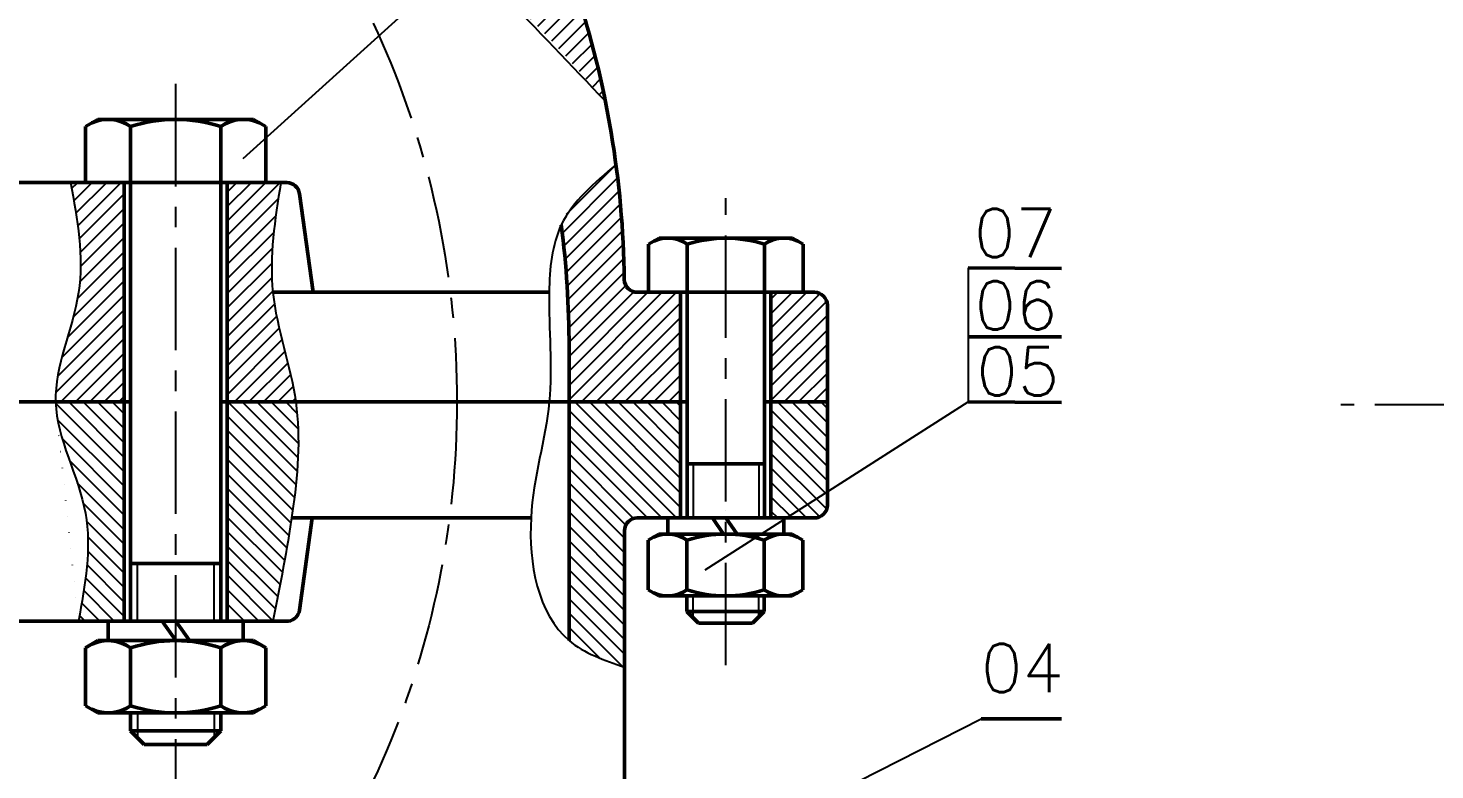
# Model space of a CAD drawing. Header units: millimetres. Extents: x -71 to 1456, y 37 to 827.
# Drawn here: x 350.2 to 568.6, y 541.8 to 656.8 of the extents above; entities that cross this region are included whole.
import ezdxf

# ---------------------------------------------------------------- set-up
doc = ezdxf.new("R2010")
doc.units = ezdxf.units.MM
doc.header["$LTSCALE"] = 0.5
doc.linetypes.add('CENTER', pattern=[50.800000000000004, 31.75, -6.35, 6.35, -6.35])
doc.layers.add('BOL', color=7, linetype='Continuous', lineweight=50)
for name, color, linetype in [('CEN', 1, 'CENTER'), ('HAT', 3, 'Continuous'), ('SYM', 11, 'Continuous'), ('THIN', 151, 'Continuous')]:
    doc.layers.add(name, color=color, linetype=linetype)
doc.styles.add('DIM', font='simplex.shx')

msp = doc.modelspace()

# ---------------------------------------------------------------- hatches: boundary and pattern name
at = {"layer": 'HAT'}
h = msp.add_hatch(dxfattribs=at)
h.set_pattern_fill('LINE', color=256, scale=0.5, angle=45)
h.set_pattern_definition([(45, (-280.3363388754888, -191.6998245432557), (-1.122532015133644, 1.122532015133644), [])])
edge = h.paths.add_edge_path()
edge.add_spline(control_points=[(356.799335979162, 632.857120296805), (357.849439804227, 627.1557465489326), (359.9570033103596, 615.6788746682788), (354.3366368401654, 604.4334559514003), (354.4884425024088, 598.8571202968043)], knot_values=[0.02823656321188532, 0.02823656321188532, 0.02823656321188532, 0.02823656321188532, 17.12019670394834, 34.4349403870992, 34.4349403870992, 34.4349403870992, 34.4349403870992], degree=3, periodic=0)
edge.add_line((354.4884425024088, 598.8571202968042), (365.1229105281275, 598.8571202968043))
edge.add_line((365.1229105281275, 598.8571202968043), (365.1229105281269, 632.8571202968049))
edge.add_line((365.1229105281269, 632.8571202968049), (356.799335979162, 632.8571202968049))
edge = h.paths.add_edge_path()
edge.add_spline(control_points=[(391.7626105666347, 598.857120296804), (391.7612775883558, 598.8665395778104), (390.9511297050353, 604.5755635926818), (388.8001952938866, 610.1594517238678), (388.205065327644, 615.8526020013741), (388.2028757785506, 615.8737535249927)], knot_values=[17.05571399194726, 17.05571399194726, 17.05571399194726, 17.05571399194726, 17.08429161210942, 34.377330847642, 34.44181355964304, 34.44181355964304, 34.44181355964304, 34.44181355964304], degree=3, periodic=0)
edge.add_spline(control_points=[(388.2028757785506, 615.8737535249927), (387.6246943573053, 621.4591126405327), (388.5347021628124, 627.1580227907322), (389.4471654368486, 632.8571202968047)], knot_values=[0.0281414273082774, 0.0281414273082774, 0.0281414273082774, 0.0281414273082774, 17.05571399194726, 17.05571399194726, 17.05571399194726, 17.05571399194726], degree=3, periodic=0)
edge.add_line((389.4471654368486, 632.8571202968046), (381.1229105281067, 632.8571202968047))
edge.add_line((381.1229105281067, 632.8571202968047), (381.1229105281064, 598.8571202968042))
edge.add_line((381.1229105281064, 598.8571202968042), (391.7626105666347, 598.8571202968042))
edge = h.paths.add_edge_path()
edge.add_spline(control_points=[(441.2806544788202, 637.0068740999462), (440.7007662444869, 636.4101929879041), (440.1208780101536, 635.813511875862), (439.5495585471741, 635.2138199442636)], knot_values=[0, 0, 0, 0, 2.392851192644967, 2.392851192644967, 2.392851192644967, 2.392851192644967], degree=3, periodic=0)
edge.add_spline(control_points=[(439.5495585471741, 635.2138199442636), (439.3537097954796, 635.0082450884863), (439.1588679803957, 634.8023164241741), (438.9653782805674, 634.5959126654889)], knot_values=[2.392851192644967, 2.392851192644967, 2.392851192644967, 2.392851192644967, 3.21312242343073, 3.21312242343073, 3.21312242343073, 3.21312242343073], degree=3, periodic=0)
edge.add_spline(control_points=[(438.9653782805674, 634.5959126654889), (438.8051683969566, 634.425009913636), (438.6458855067008, 634.2537814430066), (438.4877255566481, 634.0821584035197)], knot_values=[3.21312242343073, 3.21312242343073, 3.21312242343073, 3.21312242343073, 3.892308749784435, 3.892308749784435, 3.892308749784435, 3.892308749784435], degree=3, periodic=0)
edge.add_spline(control_points=[(438.4877255566481, 634.0821584035197), (437.9815631136397, 633.5329097668434), (437.486901877828, 632.9796199370815), (437.0101645616419, 632.4200321579981)], knot_values=[3.892308749784435, 3.892308749784435, 3.892308749784435, 3.892308749784435, 6.065922297906637, 6.065922297906637, 6.065922297906637, 6.065922297906637], degree=3, periodic=0)
edge.add_spline(control_points=[(437.0101645616419, 632.4200321579981), (436.7353014938536, 632.0974016266053), (436.4663965217299, 631.7726775919316), (436.204680566335, 631.4454275437531)], knot_values=[6.065922297906637, 6.065922297906637, 6.065922297906637, 6.065922297906637, 7.319119955692527, 7.319119955692527, 7.319119955692527, 7.319119955692527], degree=3, periodic=0)
edge.add_spline(control_points=[(436.204680566335, 631.4454275437531), (436.0556354104152, 631.2590612429979), (435.9089218049906, 631.0718757025245), (435.7647670991415, 630.883791038412)], knot_values=[7.319119955692527, 7.319119955692527, 7.319119955692527, 7.319119955692527, 8.032806058709674, 8.032806058709674, 8.032806058709674, 8.032806058709674], degree=3, periodic=0)
edge.add_spline(control_points=[(435.7647670991415, 630.883791038412), (435.7289713163635, 630.8370867859162), (435.6933333162629, 630.7903270931299), (435.6578565798264, 630.7435107369351)], knot_values=[8.032806058709674, 8.032806058709674, 8.032806058709674, 8.032806058709674, 8.210025058012187, 8.210025058012187, 8.210025058012187, 8.210025058012187], degree=3, periodic=0)
edge.add_spline(control_points=[(435.6578565798264, 630.7435107369351), (435.3833120373211, 630.3812120481531), (435.1184252197009, 630.0155199128952), (434.8648094070796, 629.6458674709764)], knot_values=[8.210025058012187, 8.210025058012187, 8.210025058012187, 8.210025058012187, 9.581473335774389, 9.581473335774389, 9.581473335774389, 9.581473335774389], degree=3, periodic=0)
edge.add_spline(control_points=[(434.8648094070796, 629.6458674709764), (434.864809148249, 629.6458670937233), (434.8648088894182, 629.6458667164701), (434.8648086305876, 629.6458663392169)], knot_values=[9.581473335774389, 9.581473335774389, 9.581473335774389, 9.581473335774389, 9.581474735422322, 9.581474735422322, 9.581474735422322, 9.581474735422322], degree=3, periodic=0)
edge.add_spline(control_points=[(434.8648086305876, 629.6458663392169), (434.6922027795136, 629.3942882500495), (434.5248175373009, 629.140875789231), (434.3631614701063, 628.8854502612559)], knot_values=[9.581474735422322, 9.581474735422322, 9.581474735422322, 9.581474735422322, 10.51485509610781, 10.51485509610781, 10.51485509610781, 10.51485509610781], degree=3, periodic=0)
edge.add_spline(control_points=[(434.3631614701063, 628.8854502612559), (434.2365437980364, 628.6853873356838), (434.1134408944272, 628.4840894216659), (433.9940971329436, 628.2814706533318)], knot_values=[10.51485509610781, 10.51485509610781, 10.51485509610781, 10.51485509610781, 11.24592848219685, 11.24592848219685, 11.24592848219685, 11.24592848219685], degree=3, periodic=0)
edge.add_spline(control_points=[(433.9940971329436, 628.2814706533318), (433.9811520751242, 628.2594928671549), (433.9682512453035, 628.2374995405324), (433.9553949553472, 628.215490563884)], knot_values=[11.24592848219685, 11.24592848219685, 11.24592848219685, 11.24592848219685, 11.32522703233226, 11.32522703233226, 11.32522703233226, 11.32522703233226], degree=3, periodic=0)
edge.add_spline(control_points=[(433.9553949553472, 628.215490563884), (433.7216127673958, 627.8152734924751), (433.5025584653468, 627.4098814659802), (433.3001072790228, 626.9986555826283)], knot_values=[11.32522703233226, 11.32522703233226, 11.32522703233226, 11.32522703233226, 12.7672129096864, 12.7672129096864, 12.7672129096864, 12.7672129096864], degree=3, periodic=0)
edge.add_spline(control_points=[(433.3001072790228, 626.9986555826283), (433.2347871945383, 626.8659751576307), (433.1480520786254, 626.6841789733538), (433.0646495091328, 626.5012118282099), (433.0426302930123, 626.4523082428468)], knot_values=[12.7672129096864, 12.7672129096864, 12.7672129096864, 12.7672129096864, 13.23246402055633, 13.40178651333363, 13.40178651333363, 13.40178651333363, 13.40178651333363], degree=3, periodic=0)
edge.add_spline(control_points=[(433.0426302930123, 626.4523082428468), (433.0237288883237, 626.4103291618196), (433.0050006372224, 626.3682891517807), (432.9864440972106, 626.3261886441919)], knot_values=[13.40178651333363, 13.40178651333363, 13.40178651333363, 13.40178651333363, 13.5471337837076, 13.5471337837076, 13.5471337837076, 13.5471337837076], degree=3, periodic=0)
edge.add_arc((284.1906966914614, 607.3571202968054), 150.0000000000007, -3.979039320256561e-13, 7.2651030748361904, ccw=False)
edge.add_line((434.1906966914622, 607.3571202968044), (434.1906966914622, 598.857120296804))
edge.add_line((434.1906966914622, 598.857120296804), (451.4872398462367, 598.857120296804))
edge.add_line((451.4872398462367, 598.857120296804), (451.4872398462367, 615.8571202968042))
edge.add_line((451.4872398462367, 615.8571202968042), (446.5291800280038, 615.8571202968042))
edge.add_line((446.5291800280038, 615.8571202968042), (444.7654445944841, 615.8576232707935))
edge.add_arc((444.7660149452968, 617.8576231894685), 2.000000000000044, 180.7541031707201, 269.9836606525731, ccw=False)
edge.add_arc((292.7791800280038, 615.8571202968047), 150.0000000000001, 0.7541031707192516, 8.10562106942672)
edge = h.paths.add_edge_path()
edge.add_line((421.237854736477, 705.3467961991806), (420.4880280121161, 704.5969694748197))
edge.add_line((420.4880280121161, 704.5969694748197), (420.4334287476565, 670.1099525983354))
edge.add_arc((284.1906966914601, 607.3571202968047), 150.0000000000019, 23.863629226667683, 24.73059959093041, ccw=False)
edge.add_line((421.3673393023178, 668.0412922200796), (421.237854736477, 705.3467961991806))
edge = h.paths.add_edge_path()
edge.add_spline(control_points=[(395.8473388261564, 724.8385620286833), (393.7930415196605, 721.1532751871774), (391.738744213165, 717.4679883456716), (390.2567138694452, 713.4231374747859)], knot_values=[0, 0, 0, 0, 12.71090103621006, 12.71090103621006, 12.71090103621006, 12.71090103621006], degree=3, periodic=0)
edge.add_arc((284.1906966914615, 607.3571202968042), 150.0000000000009, 32.060893538248024, 44.9999999999996, ccw=False)
edge.add_line((411.3133601370824, 686.9801599178313), (411.2380287236606, 705.3466232246866))
edge.add_line((411.2380287236606, 705.3466232246866), (411.2378552428218, 705.3467967055254))
edge.add_line((411.2378552428218, 705.3467967055254), (411.2380280121161, 705.3467967055254))
edge.add_line((411.2380280121161, 705.3467967055254), (411.2380280121161, 723.2567966984517))
edge.add_line((411.2380280121161, 723.2567966984517), (409.6515299933076, 724.8432947172602))
edge.add_line((409.6515299933076, 724.8432947172602), (395.8473388261564, 724.8385620286833))
edge = h.paths.add_edge_path()
edge.add_spline(control_points=[(423.769027450242, 662.2924421088471), (424.9990679187372, 661.2541958223015), (426.1975705853575, 660.1703976356381), (427.3712002557607, 659.0506739192305)], knot_values=[79.08232692151397, 79.08232692151415, 79.08232692151415, 79.08232692151415, 83.98908426683525, 83.98908426683525, 83.98908426683525, 83.98908426683525], degree=3, periodic=0)
edge.add_spline(control_points=[(427.3712002557607, 659.0506739192305), (428.7005659026934, 657.7823673313977), (429.9980194891362, 656.4679682797411), (431.2732466390588, 655.1214662799981)], knot_values=[83.98908426683525, 83.98908426683525, 83.98908426683525, 83.98908426683525, 89.54694874248732, 89.54694874248732, 89.54694874248732, 89.54694874248732], degree=3, periodic=0)
edge.add_spline(control_points=[(431.2732466390588, 655.1214662799981), (432.7990867254167, 653.5103441142777), (434.293105888281, 651.8532611192518), (435.7718958707283, 650.1741817242234)], knot_values=[89.54694874248732, 89.54694874248732, 89.54694874248732, 89.54694874248732, 96.19706783068952, 96.19706783068952, 96.19706783068952, 96.19706783068952], degree=3, periodic=0)
edge.add_spline(control_points=[(435.7718958707283, 650.1741817242234), (437.12924327765, 648.6329932593911), (438.4737601258981, 647.0732728648612), (439.8182769741462, 645.5135524703313)], knot_values=[96.19706783068952, 96.19706783068952, 96.19706783068952, 96.19706783068952, 102.3010596126416, 102.3010596126416, 102.3010596126416, 102.3010596126416], degree=3, periodic=0)
edge.add_arc((292.779180028004, 615.8571202968054), 149.9999999999999, 11.40305148448952, 18.25880254906098)
edge.add_line((435.2268304110719, 662.8535765498378), (435.2445251946131, 719.848802311049))
edge.add_arc((430.2445254355779, 719.8503546149879), 4.999999999999991, 359.9822119068706, 450.0196435319741)
edge.add_line((430.2428112140631, 724.8503543211323), (422.8290438667487, 724.8478125530844))
edge.add_line((422.8290438667487, 724.8478125530844), (421.2380280121161, 723.2567966984517))
edge.add_line((421.2380280121161, 723.2567966984517), (421.2377685655259, 705.3716227160597))
edge.add_line((421.2377685655259, 705.3716227160597), (421.3673393023178, 668.0412922200796))
edge.add_arc((284.1906966914607, 607.3571202968062), 150.0000000000007, 21.483635969703187, 23.863629226667285, ccw=False)
edge = h.paths.add_edge_path()
edge.add_line((411.9880280121161, 704.5966239362311), (411.2380287236606, 705.3466232246866))
edge.add_line((411.2380287236606, 705.3466232246866), (411.3133601370822, 686.9801599178315))
edge.add_arc((284.1906966914634, 607.3571202968016), 150.0000000000006, 31.570539360135797, 32.060893538249275, ccw=False)
edge.add_line((411.9901337892225, 685.8893040019303), (411.9880280121161, 704.5966239362311))
edge = h.paths.add_edge_path()
edge.add_arc((292.7791800280036, 615.857120296804), 150.0000000000009, 80.3615465219213, 90.00000000000006)
edge.add_line((292.7791800280035, 765.857120296805), (259.1643749470037, 765.857120296805))
edge.add_arc((259.1643749470037, 767.857120296805), 2, 187.3784429185919, 270, ccw=False)
edge.add_line((257.1809358459809, 767.6002753386418), (250.1643749470037, 767.6002753386418))
edge.add_line((250.1643749470037, 767.6002753386418), (250.1643749470037, 760.6002753386418))
edge.add_line((250.1643749470037, 760.6002753386418), (250.1643749470039, 757.357120296805))
edge.add_line((250.1643749470039, 757.357120296805), (284.1906966914644, 757.3571202968044))
edge.add_arc((284.1906966914632, 607.3571202968043), 150.0000000000001, 83.31352742689609, 89.99999999999949, ccw=False)
edge.add_spline(control_points=[(301.6561339076679, 756.3368454369951), (302.3855801421034, 756.6098583835438), (303.1317064734167, 756.898624092612), (303.8952164101465, 757.2040057082431)], knot_values=[2.715441316485468, 2.715441316485468, 2.715441316485468, 2.715441316485468, 3.175469573097345, 3.175469573097345, 3.175469573097345, 3.175469573097345], degree=3, periodic=0)
edge.add_spline(control_points=[(303.8952164101465, 757.2040057082431), (305.8030325119224, 757.9670762793776), (307.819387031926, 758.8338919696938), (309.9552557357179, 759.8179190928806)], knot_values=[1.565948332811986, 1.565948332811986, 1.565948332811986, 1.565948332811986, 2.715441316485468, 2.715441316485468, 2.715441316485468, 2.715441316485468], degree=3, periodic=0)
edge.add_spline(control_points=[(309.9552557357179, 759.8179190928806), (312.4346467853013, 760.9602121736516), (315.0750877141702, 762.2604520898218), (317.893747571824, 763.7397037780482)], knot_values=[0.2315766974117068, 0.2315766974117068, 0.2315766974117068, 0.2315766974117068, 1.565948332811986, 1.565948332811986, 1.565948332811986, 1.565948332811986], degree=3, periodic=0)
h.paths.add_polyline_path([(250.1643749470037, 760.6002753386418), (249.4643749470036, 759.9002753386419), (249.4643749470035, 757.3571202968051), (250.1643749470039, 757.3571202968051)])
h.paths.add_polyline_path([(244.8643749470057, 759.9002753386401), (244.1643749470039, 760.6002753386416), (244.1643749470031, 757.3571202968051), (244.864374947006, 757.3571202968051)])
h.paths.add_polyline_path([(244.1643749470039, 760.6002753386418), (244.1643749470038, 767.6002753386418), (234.1643749470037, 767.6002753386418), (234.1643749470039, 757.3571202968052), (244.1643749470031, 757.3571202968051)])
edge = h.paths.add_edge_path()
edge.add_arc((472.2791800280038, 613.8571202968042), 2, 0, 90)
edge.add_line((472.2791800280038, 615.8571202968042), (470.5291800280038, 615.8571202968042))
edge.add_line((470.5291800280038, 615.8571202968042), (465.5291800280038, 615.8571202968042))
edge.add_line((465.5291800280038, 615.8571202968042), (465.5291800280038, 598.8571202968042))
edge.add_line((465.5291800280038, 598.8571202968042), (474.2791800280038, 598.8571202968042))
edge.add_line((474.2791800280038, 598.8571202968042), (474.2791800280038, 613.8571202968042))
h = msp.add_hatch(dxfattribs=at)
h.set_pattern_fill('LINE', color=256, scale=0.5, angle=135)
h.set_pattern_definition([(135, (0, -10.00000000000011), (-1.122532015133644, -1.122532015133644), [])])
edge = h.paths.add_edge_path()
edge.add_line((365.1229105281274, 598.8571202968043), (354.4884425024071, 598.8571202968042))
edge.add_spline(control_points=[(354.4884425024071, 598.8571202968042), (354.6626313306552, 593.100744991493), (361.2122945711576, 582.1095420507354), (359.067224978022, 570.4838608331954), (358.0290277483518, 564.8571202968031)], knot_values=[34.44003344786493, 34.44003344786493, 34.44003344786493, 34.44003344786505, 52.31537514772702, 69.08165357761033, 69.08165357761033, 69.08165357761033, 69.08165357761033], degree=3, periodic=0)
edge.add_line((358.0290277483518, 564.8571202968033), (365.1229105281279, 564.8571202968033))
edge.add_line((365.1229105281279, 564.8571202968033), (365.1229105281274, 598.8571202968043))
edge = h.paths.add_edge_path()
edge.add_spline(control_points=[(388.2020070079993, 564.8571202968035), (389.3085935595152, 570.4007890443697), (391.5395968952398, 581.577450690068), (392.5704480789582, 593.1629805259649), (391.7626105666371, 598.8571202968042)], knot_values=[34.43199704047842, 34.43199704047842, 34.43199704047842, 34.43199704047842, 51.43475839703261, 68.71148222944817, 68.71148222944817, 68.71148222944817, 68.71148222944825], degree=3, periodic=0)
edge.add_line((391.7626105666371, 598.8571202968042), (381.122910528107, 598.8571202968042))
edge.add_line((381.122910528107, 598.8571202968042), (381.1229105281072, 564.8571202968034))
edge.add_line((381.1229105281072, 564.8571202968034), (385.1729105281163, 564.8571202968034))
edge.add_line((385.1729105281163, 564.8571202968034), (388.2020070079993, 564.8571202968035))
edge = h.paths.add_edge_path()
edge.add_line((451.4872398462367, 598.857120296804), (434.1904881619344, 598.857120296804))
edge.add_line((434.1904881619344, 598.857120296804), (434.189580240844, 561.8487917977965))
edge.add_spline(control_points=[(434.189580240844, 561.8487917977965), (436.5253490864412, 559.8862580548513), (439.6522645572225, 558.7956640530166), (442.7791800280037, 557.7050700511818)], knot_values=[0, 0, 0, 0, 9.536857680438663, 9.536857680438663, 9.536857680438663, 9.536857680438663], degree=3, periodic=0)
edge.add_line((442.7791800280037, 557.7050700511818), (442.7791800280036, 578.8571202968042))
edge.add_arc((444.7791800280036, 578.8571202968042), 2, 90.00000000005213, 180, ccw=False)
edge.add_line((444.7791800280017, 580.8571202968042), (445.0332099371201, 580.8571202968042))
edge.add_line((445.0332099371201, 580.8571202968042), (445.2872398462366, 580.8571202968042))
edge.add_line((445.2872398462366, 580.8571202968042), (451.4872398462367, 580.8571202968042))
edge.add_line((451.4872398462367, 580.8571202968042), (451.4872398462367, 598.857120296804))
h.paths.add_polyline_path([(474.2791800280038, 598.8571202968042), (465.5291800280038, 598.8571202968042), (465.5291800280038, 580.8571202968042), (469.0791800280039, 580.8571202968042), (471.6872398462367, 580.8571202968042), (472.2791800280042, 580.8571202968043, 0.4142135623730389), (474.2791800280038, 582.8571202968043)])
edge = h.paths.add_edge_path()
edge.add_line((444.6195731962766, 522.4694298160217), (446.0337867586496, 523.8836433783944))
edge.add_line((446.0337867586496, 523.8836433783944), (444.638124648445, 525.279305488599))
edge.add_line((444.638124648445, 525.279305488599), (445.3457868206523, 525.9869676608065))
edge.add_line((445.3457868206523, 525.9869676608065), (443.8823805975811, 527.4504666696836))
edge.add_arc((446.0889812095238, 529.9181568913275), 3.310374796095337, 181.0666339608609, 228.1970206479062, ccw=False)
edge.add_line((442.7791800280038, 529.8565336048874), (442.7791800280038, 533.4213108658851))
edge.add_spline(control_points=[(442.7791800280038, 533.4213108658851), (439.8624393455915, 530.5080691521666), (436.9456986631792, 527.5948274384481), (434.264444927423, 524.4734130951725)], knot_values=[0, 0, 0, 0, 12.35174434435009, 12.35174434435009, 12.35174434435009, 12.35174434435009], degree=3, periodic=0)
edge.add_line((434.264444927423, 524.4734130951724), (434.276543819981, 510.8539242381579))
edge.add_line((434.276543819981, 510.8539242381579), (436.0635811439194, 512.6406455575286))
edge.add_line((436.0635811439194, 512.6406455575286), (435.4271850408514, 513.2770416605964))
edge.add_line((435.4271850408514, 513.2770416605964), (438.9627189467843, 516.8125755665294))
edge.add_line((438.9627189467843, 516.8125755665294), (444.6195731962766, 522.4694298160217))
h.paths.add_polyline_path([(446.6701828617175, 523.2472472753265), (446.0337867586496, 523.8836433783944), (444.6195731962766, 522.4694298160217), (445.2559692993444, 521.8330337129538)])
h.paths.add_polyline_path([(438.9627189467845, 515.5397833603937), (438.9627189467845, 516.8125755665296), (435.4271850408514, 513.2770416605964), (436.0635811439194, 512.6406455575286)], flags=17)
h.paths.add_polyline_path([(454.5190681328882, 515.398362004156), (453.8826720298203, 516.0347581072239), (452.4684584674472, 514.6205445448511), (453.1048545705154, 513.984148441783)])
h.paths.add_polyline_path([(447.4480003210233, 508.3272941922908), (446.1752081148873, 508.3272941922908), (443.9831770932087, 506.1352631706123), (444.6195731962766, 505.4988670675444)], flags=17)
h.paths.add_polyline_path([(437.2791800280041, 441.8571202968037), (434.2791800280039, 441.8571202968037), (434.2791800280039, 440.3571202968039)])
h.paths.add_polyline_path([(434.2791800280039, 423.3571202968044), (434.2791800280039, 421.8571202968047), (437.2791800280039, 421.8571202968047)], flags=17)
edge = h.paths.add_edge_path()
edge.add_line((397.7791800280038, 426.9535796410871), (360.2783246793799, 427.5654554994303))
edge.add_spline(control_points=[(360.2783246793799, 427.5654554994304), (359.6300932654555, 424.4859739567027), (358.9327302695135, 421.4215471267529), (358.2353672735717, 418.3571202968031)], knot_values=[0, 0, 0, 0, 9.432237919279297, 9.432237919279297, 9.432237919279297, 9.432237919279297], degree=3, periodic=0)
edge.add_line((358.2353672735717, 418.3571202968031), (397.7791800280038, 418.3571202968034))
edge.add_line((397.7791800280038, 418.3571202968034), (397.7791800280038, 426.9535796410871))
h.paths.add_polyline_path([(442.3059217955137, 481.5027412134664, -0.2036203834933818), (443.7695689879431, 485.1287645982319), (461.4507349688224, 502.8099305791106, 0.4142042773973667), (461.4508470469856, 509.8808863092601), (456.6306709834873, 514.7013679911933), (455.9233441424158, 513.9940859946283), (454.5190681328882, 515.398362004156), (453.1048545705154, 513.984148441783), (447.4480003210233, 508.3272941922908), (444.6195731962766, 505.4988670675444), (443.9831770932087, 506.1352631706123), (434.2791800280039, 496.4312661054071), (434.2791800280039, 494.8571202968042), (434.2791800280039, 481.9813609647409), (434.2791800280039, 471.8571202968042), (434.2791800280038, 441.8571202968037), (437.2791800280041, 441.8571202968037), (450.2791800280045, 441.8571202968037), (450.2791800280045, 448.357120296803, 0.4142135623730951), (448.7791800280045, 449.857120296803), (445.8249236003002, 449.857120296803, -0.4089224026100177), (442.825414941283, 452.8028266095033)])
edge = h.paths.add_edge_path()
edge.add_line((28.77918002800357, 434.8571202968042), (25.73534965881333, 434.8571202968042))
edge.add_spline(control_points=[(25.73534965881345, 434.8571202968043), (25.02379770786094, 433.8579639541605), (24.31224575690844, 432.8588076115167), (23.71374389690548, 431.8571202968042)], knot_values=[0, 0, 0, 0, 3.297119388566812, 3.297119388566812, 3.297119388566812, 3.297119388566812], degree=3, periodic=0)
edge.add_spline(control_points=[(23.71374389690548, 431.8571202968042), (22.71901986095193, 430.1922926412155), (21.01971756267027, 426.0294182969299), (27.14081074253379, 418.4496469829839), (22.67742454564274, 411.9822943556991), (23.4807450188709, 408.4560483977571), (23.50328200858206, 408.3571202968042)], knot_values=[3.297119388566812, 3.297119388566812, 3.297119388566812, 3.297119388566812, 8.777008632686483, 16.94219110543405, 27.47197845068494, 27.77591637210676, 27.77591637210676, 27.77591637210676, 27.77591637210676], degree=3, periodic=0)
edge.add_line((23.50328200858206, 408.3571202968042), (28.77918002800357, 408.3571202968042))
edge.add_line((28.77918002800357, 408.3571202968042), (28.77918002800357, 434.8571202968042))
edge = h.paths.add_edge_path()
edge.add_spline(control_points=[(52.02413195185545, 408.3571202968042), (52.05714009545627, 408.4560127726173), (53.20407394448989, 411.8922292801689), (48.69313290961393, 418.3460540619777), (53.62262801965343, 426.008738280189), (52.2636719865022, 430.1901804320873), (51.47335713163859, 431.8571202968036)], knot_values=[3.193169120037204, 3.193169120037204, 3.193169120037204, 3.193169120037204, 3.505190587072985, 14.03497793232387, 22.00847593523878, 27.32409861360901, 27.32409861360901, 27.32409861360901, 27.32409861360901], degree=3, periodic=0)
edge.add_spline(control_points=[(51.47335713163859, 431.8571202968036), (50.99860391036012, 432.8584744603769), (50.43481453066694, 433.8577973785905), (49.87102515097376, 434.8571202968042)], knot_values=[0, 0, 0, 0, 3.193169120037203, 3.193169120037203, 3.193169120037203, 3.193169120037203], degree=3, periodic=0)
edge.add_line((49.87102515097382, 434.8571202968042), (46.77918002800607, 434.8571202968042))
edge.add_line((46.77918002800607, 434.8571202968042), (46.77918002800607, 408.3571202968042))
edge.add_line((46.77918002800607, 408.3571202968042), (52.02413195185551, 408.3571202968042))
h.paths.add_polyline_path([(450.279180028004, 421.8571202968045), (437.2791800280041, 421.8571202968046), (434.2791800280039, 421.8571202968047), (434.2791800280039, 423.3571202968042), (408.4017409782965, 423.3571202968042, -0.1989123673796358), (404.866207072364, 424.8215863908712), (404.2093165066869, 425.4784769565482, 0.1631592602734153), (401.3638806867885, 426.8950905273826), (397.7791800280038, 426.9535796410871), (397.7791800280038, 418.3571202968034), (401.2596053545649, 418.3571202968025, -0.2039567948338748), (404.8630273837232, 416.823436739336, 0.1989792239083791), (408.4041968863109, 415.3571202968033), (448.7791800280045, 415.3571202968031, 0.4142135623730959), (450.2791800280045, 416.8571202968031)])

# ---------------------------------------------------------------- linework, layer by layer
at = {"layer": 'BOL'}
for p, q in [((359.1229105281166, 641.5729465929467), (361.0496964283753, 642.685376951132)), ((385.1961246278572, 642.6853769511317), (361.049696428375, 642.6853769511317)), ((387.1229105281161, 641.5729465929467), (385.1961246278572, 642.685376951132)), ((359.1229105281166, 641.5729465929467), (359.1229105281166, 632.8853769511318)), ((366.1229105281166, 641.5729465929467), (366.1229105281166, 632.8853769511318)), ((380.1229105281166, 632.8853769511318), (380.1229105281166, 641.5729465929464)), ((387.1229105281166, 632.8853769511318), (387.1229105281166, 641.5729465929462)), ((387.1229105281166, 632.8853769511318), (336.0749489962056, 632.884364093592)), ((365.1229105281269, 632.8853769511326), (365.1229105281279, 564.8853769511315)), ((366.122910528127, 632.8853769511325), (366.122910528127, 564.8853769511315)), ((380.122910528127, 632.8853769511322), (380.1229105281005, 564.8853769511315)), ((381.1229105281067, 632.8853769511322), (381.1229105281072, 564.8571202968034)), ((387.1229105281166, 632.8853769511318), (390.3620212190685, 632.8719727396976)), ((446.5291800280038, 623.3036085612168), (448.1807107996542, 624.2571202968043)), ((446.5291800280038, 615.8571202968042), (446.5291800280038, 623.3036085612168)), ((468.8776492563534, 624.2571202968043), (448.1807107996542, 624.2571202968043)), ((452.5291800280033, 580.8571202968042), (452.5291800280033, 623.3036085612171)), ((464.5291800280038, 580.8571202968042), (464.5291800279933, 623.3036085612202)), ((470.5291800280038, 623.3036085612168), (468.8776492563534, 624.2571202968043)), ((470.5291800280038, 615.8571202968042), (470.5291800280038, 623.3036085612168)), ((388.2028757785313, 615.8737535249913), (431.099674067848, 615.8615204126139)), ((446.5291800280038, 615.8571202968042), (444.7654445944841, 615.8576232707935)), ((470.5291800280038, 615.8571202968042), (446.5291800280038, 615.8571202968042)), ((451.4872398462367, 580.8571202968042), (451.4872398462367, 615.8571202968042)), ((465.5291800280038, 580.8571202968042), (465.5291800280038, 615.8571202968042)), ((470.5291800280038, 615.8571202968042), (472.2791800280038, 615.8571202968042)), ((474.2791800280038, 582.8571202968043), (474.2791800280038, 613.8571202968042)), ((434.1906966914622, 607.3571202968045), (434.189580240844, 561.8487917977966)), ((345.2791800280038, 598.8571202968042), (366.122910528127, 598.8571202968043)), ((380.1229105281138, 598.8571202968042), (452.5291800280033, 598.857120296804)), ((464.5291800279995, 598.8571202968042), (474.2791800280038, 598.8571202968042)), ((464.5291800280038, 589.2571202968041), (452.5291800280038, 589.257120296804)), ((391.1197254212855, 580.857120296804), (428.2811516038756, 580.8571202968039)), ((445.2872398462366, 580.8571202968042), (444.7791800280036, 580.8571202968042)), ((444.7791800280036, 580.8571202968039), (445.0332099371201, 580.8571202968042)), ((471.6872398462367, 580.8571202968042), (445.2872398462366, 580.8571202968042)), ((458.1796988735132, 578.3571202968043), (456.4291800280027, 580.8571202968042)), ((458.5291800280038, 582.0562311109734), (458.5285574073717, 582.0571203053881)), ((460.2796988735353, 578.3571202968042), (458.5291800280038, 580.8571202968042)), ((472.2791800280036, 580.8571202968043), (469.9367323725364, 580.8571202968043)), ((442.7791800280038, 529.8565336048925), (442.7791800280036, 578.8571202968042)), ((446.4872398462367, 577.4036085612169), (448.1387706178871, 578.3571202968043)), ((446.4872398462367, 569.7106320323916), (446.4872398462367, 577.4036085612169)), ((468.8357090745862, 578.3571202968043), (448.1387706178871, 578.3571202968043)), ((452.4872398462367, 569.7106320323916), (452.4872398462367, 577.4036085612169)), ((464.4872398462367, 569.7106320323916), (464.4872398462367, 577.4036085612169)), ((470.4872398462367, 577.4036085612169), (468.8357090745862, 578.3571202968042)), ((470.4872398462367, 577.4036085612169), (470.4872398462367, 569.7106320323916)), ((366.122910528127, 573.7853769511316), (380.1229105281041, 573.7853769511316)), ((446.4872398462367, 569.7106320323916), (448.1387706178871, 568.7571202968043)), ((452.4872398462367, 568.7571202968043), (448.1387706178871, 568.7571202968041)), ((464.4872398462367, 568.7571202968043), (452.4872398462367, 568.7571202968043)), ((452.4872398462367, 566.3571202968042), (452.4872398462367, 568.7571202968043)), ((468.8357090745862, 568.7571202968041), (464.4872398462367, 568.7571202968043)), ((464.4872398462367, 568.7571202968043), (464.4872398462367, 566.3571202968043)), ((470.4872398462367, 569.7106320323916), (468.8357090745862, 568.7571202968043)), ((454.2872398462366, 564.5571202968042), (452.4872398462367, 566.3571202968042)), ((464.4872398462367, 566.3571202968043), (452.4872398462367, 566.3571202968042)), ((464.4872398462367, 566.3571202968043), (462.6872398462367, 564.5571202968043)), ((336.090842669365, 564.857120296803), (390.6053094771318, 564.8571202968035)), ((373.1230697599323, 561.8308093189015), (371.042696050491, 564.8571202968034)), ((375.2621051151485, 561.8308093189015), (373.1229105281171, 564.8571202968034)), ((462.6872398462367, 564.5571202968043), (454.2872398462366, 564.5571202968042)), ((359.1229105281169, 560.7183789607162), (361.0496964283757, 561.8308093189015)), ((361.0496964283757, 561.8308093189015), (385.1961246278576, 561.8308093189015)), ((387.1229105281164, 560.7183789607162), (385.1961246278576, 561.8308093189015)), ((366.122910528117, 560.7183789607162), (366.1229105281174, 551.7432396770868)), ((380.1229105281169, 560.7183789607161), (380.1229105281164, 551.7432396770869)), ((359.1229105281169, 551.7432396770865), (361.0496964283757, 550.6308093189012)), ((366.1229105281174, 550.6308093189014), (366.1229105281174, 547.8308093189014)), ((380.1229105281164, 547.8308093189013), (380.1229105281164, 550.6308093189014)), ((387.1229105281164, 551.7432396770865), (385.1961246278576, 550.6308093189012)), ((366.1229105281174, 547.8308093189014), (380.1229105281164, 547.8308093189013)), ((366.1229105281174, 547.8308093189014), (368.2229105281175, 545.7308093189013)), ((380.1229105281164, 547.8308093189014), (378.0229105281163, 545.7308093189013)), ((368.2229105281174, 545.7308093189013), (378.0229105281163, 545.7308093189013))]:
    msp.add_line(p, q, dxfattribs=at)
at = {"layer": 'BOL', "ltscale": 0.2}
for p, q in [((394.4474017171082, 615.8719727396974), (392.3433077061509, 631.1449266847213)), ((394.3116818634192, 580.857120296804), (392.3433077061509, 566.569313908887))]:
    msp.add_line(p, q, dxfattribs=at)
at = {"layer": 'BOL'}
for points in [[(449.5291800280038, 580.8571202968042), (467.5291800280039, 580.8571202968042), (467.5291800280039, 578.3571202968042), (449.5291800280038, 578.3571202968042)], [(362.6229105281163, 564.8571202968034), (383.6227512963005, 564.8571202968034), (383.6230697599323, 561.8308093189015), (362.6229105281163, 561.8308093189015)]]:
    msp.add_lwpolyline(points, close=True, dxfattribs=at)
for points in [[(359.1229105281169, 560.7183789607162), (359.1229105281169, 551.7432396770865)], [(387.1229105281169, 551.7432396770868), (387.1229105281169, 560.718378960716)], [(361.0496964283756, 550.6308093189014), (385.1961246278578, 550.6308093189014)]]:
    msp.add_lwpolyline(points, dxfattribs=at)
for centre, radius, start, end in [((292.7791800280038, 615.8571202968051), 150, 0.754103170718535, 18.25880254906155), ((362.6229105281166, 636.6231991246409), 6.062177826491052, 54.73561031724346, 114.7356103172485), ((373.1229105281163, 620.1053111824456), 22.58006576868623, 71.94029013742966, 108.0597098625704), ((383.6229105281166, 636.6231991246407), 6.062177826491052, 65.26438968277294, 125.2643896827566), ((284.1906966914622, 607.3571202968045), 150, 0, 7.265103074836405), ((449.5291800280038, 619.0609678740975), 5.196152422706632, 54.73561031724957, 114.7356103172413), ((458.5291800280038, 604.9027782093585), 19.35434208744565, 71.94029013743646, 108.0597098625636), ((467.5291800280038, 619.0609678740975), 5.196152422706632, 65.26438968275876, 125.2643896827504), ((444.7660149452965, 617.8576231894685), 2, 180.7541031707202, 269.9836606525764), ((472.2791800280038, 613.8571202968042), 2, 0, 90), ((444.7791800280036, 578.8571202968042), 2, 90, 180), ((472.2791800280038, 582.8571202968043), 2, 269.9999999999968, 0), ((449.4872398462367, 573.1609678740975), 5.196152422706689, 54.73561031724957, 114.7356103172413), ((458.4872398462367, 559.0027782093581), 19.35434208744613, 71.94029013743646, 108.0597098625636), ((467.4872398462367, 573.1609678740975), 5.196152422706632, 65.26438968274437, 125.2643896827504), ((449.4872398462367, 573.9532727195109), 5.196152422706632, 245.2643896827586, 305.2643896827504), ((458.4872398462367, 588.1114623842499), 19.35434208744565, 251.9402901374228, 288.0597098625772), ((467.4872398462367, 573.9532727195109), 5.196152422706632, 234.7356103172496, 294.7356103172413), ((362.6229105281169, 555.7686314924105), 6.062177826491052, 54.73561031724346, 114.7356103172485), ((373.1229105281167, 539.2507435502151), 22.58006576868623, 71.94029013742966, 108.0597098625704), ((383.6229105281169, 555.7686314924103), 6.062177826491052, 65.26438968276585, 125.2643896827566), ((362.6229105281169, 556.6929871453923), 6.062177826491052, 245.2643896827514, 305.2643896827565), ((373.1229105281167, 573.2108750875876), 22.58006576868623, 251.9402901374297, 288.0597098625703), ((383.6229105281169, 556.6929871453924), 6.062177826491052, 234.7356103172434, 294.7356103172341)]:
    msp.add_arc(centre, radius, start, end, dxfattribs=at)
at = {"layer": 'BOL', "ltscale": 0.2}
for centre, start, end in [((390.3620212190685, 630.8719727396976), 7.84403472809112, 90), ((390.3620212190685, 566.8422678539107), 276.9869994423535, 352.1559652719023)]:
    msp.add_arc(centre, 2, start, end, dxfattribs=at)
at = {"layer": 'CEN'}
for p, q in [((373.1229105281163, 530.6960023405909), (373.1229105281163, 649.6176774157734)), ((458.5291800280038, 558.0137410984117), (458.5291800280038, 630.4650099139257)), ((575.1198585314906, 598.4070322106148), (553.9681784186961, 598.4070322106148))]:
    msp.add_line(p, q, dxfattribs=at)
msp.add_circle((277.7791800280038, 598.8571202968042), 139, dxfattribs=at)
for centre, radius, start, end in [((237.0524827039285, 610.685376951139), 139, 13.30376407510546, 13.30977873327774), ((364.2372398462375, 605.1571202968042), 106.9999999999999, 345.488799289822, 345.4948343017849), ((237.0524827039391, 582.6308093188942), 139, 346.6902212667223, 346.6962359248945)]:
    msp.add_arc(centre, radius, start, end, dxfattribs=at)
at = {"layer": 'HAT'}
for points in [[(395.8473388261564, 724.8385620286833), (390.2567138694451, 713.4231374747859), (398.2814709380673, 698.0826410789105), (411.1308777453487, 676.9155556084429), (423.7690274502418, 662.2924421088474), (439.8182769741462, 645.5135524703313)], [(441.4702107410449, 635.6302683894455), (432.9864440972025, 626.3261886441729), (431.099674067848, 615.8615204126139), (431.099674067848, 598.857120296804), (428.2811516038756, 580.8571202968039), (434.189580240844, 561.8487917977966), (442.7791800280037, 557.7050700511818)], [(356.7942425737879, 632.8847751911577), (358.0363125231015, 615.8103038456181), (354.4884425024071, 598.8571202968042), (359.1068906595792, 581.5887162736659), (358.0290277483518, 564.8571202968031)], [(389.4501480145435, 632.8757462881808), (388.2095085331312, 615.8103038456185), (391.762610566637, 598.8571202968042), (391.2265052829134, 581.5887162736664), (388.2020070079993, 564.8571202968035)]]:
    msp.add_spline(points, degree=3, dxfattribs=at)
at = {"layer": 'SYM'}
for p, q in [((383.6229105281166, 636.6231991246407), (498.1724464688559, 740.1334327156638)), ((496.1644268955461, 619.65680663468), (496.1644268955461, 598.846792805577)), ((455.3139920793474, 572.8043632301661), (496.1644268955461, 598.846792805577)), ((465.0616067543506, 532.9172707787103), (498.1724464688559, 549.7010729815321))]:
    msp.add_line(p, q, dxfattribs=at)
at = {"layer": 'SYM', "lineweight": 50}
for p, q in [((496.1644268955461, 619.65680663468), (510.6261913481503, 619.57122931273)), ((496.1644268955461, 608.9456010138039), (510.6261913481503, 608.9456010138039)), ((496.1644268955461, 598.846792805577), (510.6261913481503, 598.7783876880504)), ((498.1724464688559, 549.7010729815321), (510.6261913481503, 549.7010729815321))]:
    msp.add_line(p, q, dxfattribs=at)
at = {"layer": 'THIN'}
for p, q in [((453.4291800280039, 589.2571202968041), (453.4291800280039, 580.8571202968042)), ((463.6291800280037, 589.2571202968041), (463.6291800280037, 580.8571202968042)), ((367.172910528127, 564.8853769511315), (367.172910528127, 573.7853769511316)), ((379.0729105281068, 564.8853769511315), (379.0729105281068, 573.7853769511316)), ((453.3872398462368, 568.7571202968043), (453.3872398462368, 565.457120296804)), ((463.5872398462366, 568.7571202968043), (463.5872398462366, 565.4571202968043)), ((367.1729105281169, 550.6308093189014), (367.1729105281171, 546.7808093189017)), ((379.0729105281169, 550.6308093189014), (379.0729105281167, 546.7808093189017))]:
    msp.add_line(p, q, dxfattribs=at)

# ---------------------------------------------------------------- texts
at = {"layer": 'SYM', "char_height": 7.5, "attachment_point": 1, "style": 'DIM'}
for s, insert in [('0{\\Fsimplex|c163;7 }', (497.045596732459, 628.8164949635731)), ('0{\\Fsimplex|c163;6 }', (497.1250055915427, 617.5652404089407)), ('0{\\Fsimplex|c163;5 }', (497.4176160183172, 607.3505584848082)), ('04', (498.1150443253923, 561.3517277792348))]:
    msp.add_mtext_dynamic_manual_height_columns(s, width=11.70754975357522, gutter_width=18.75, heights=[0], dxfattribs=dict(at, insert=insert))

doc.saveas('drawing.dxf')
